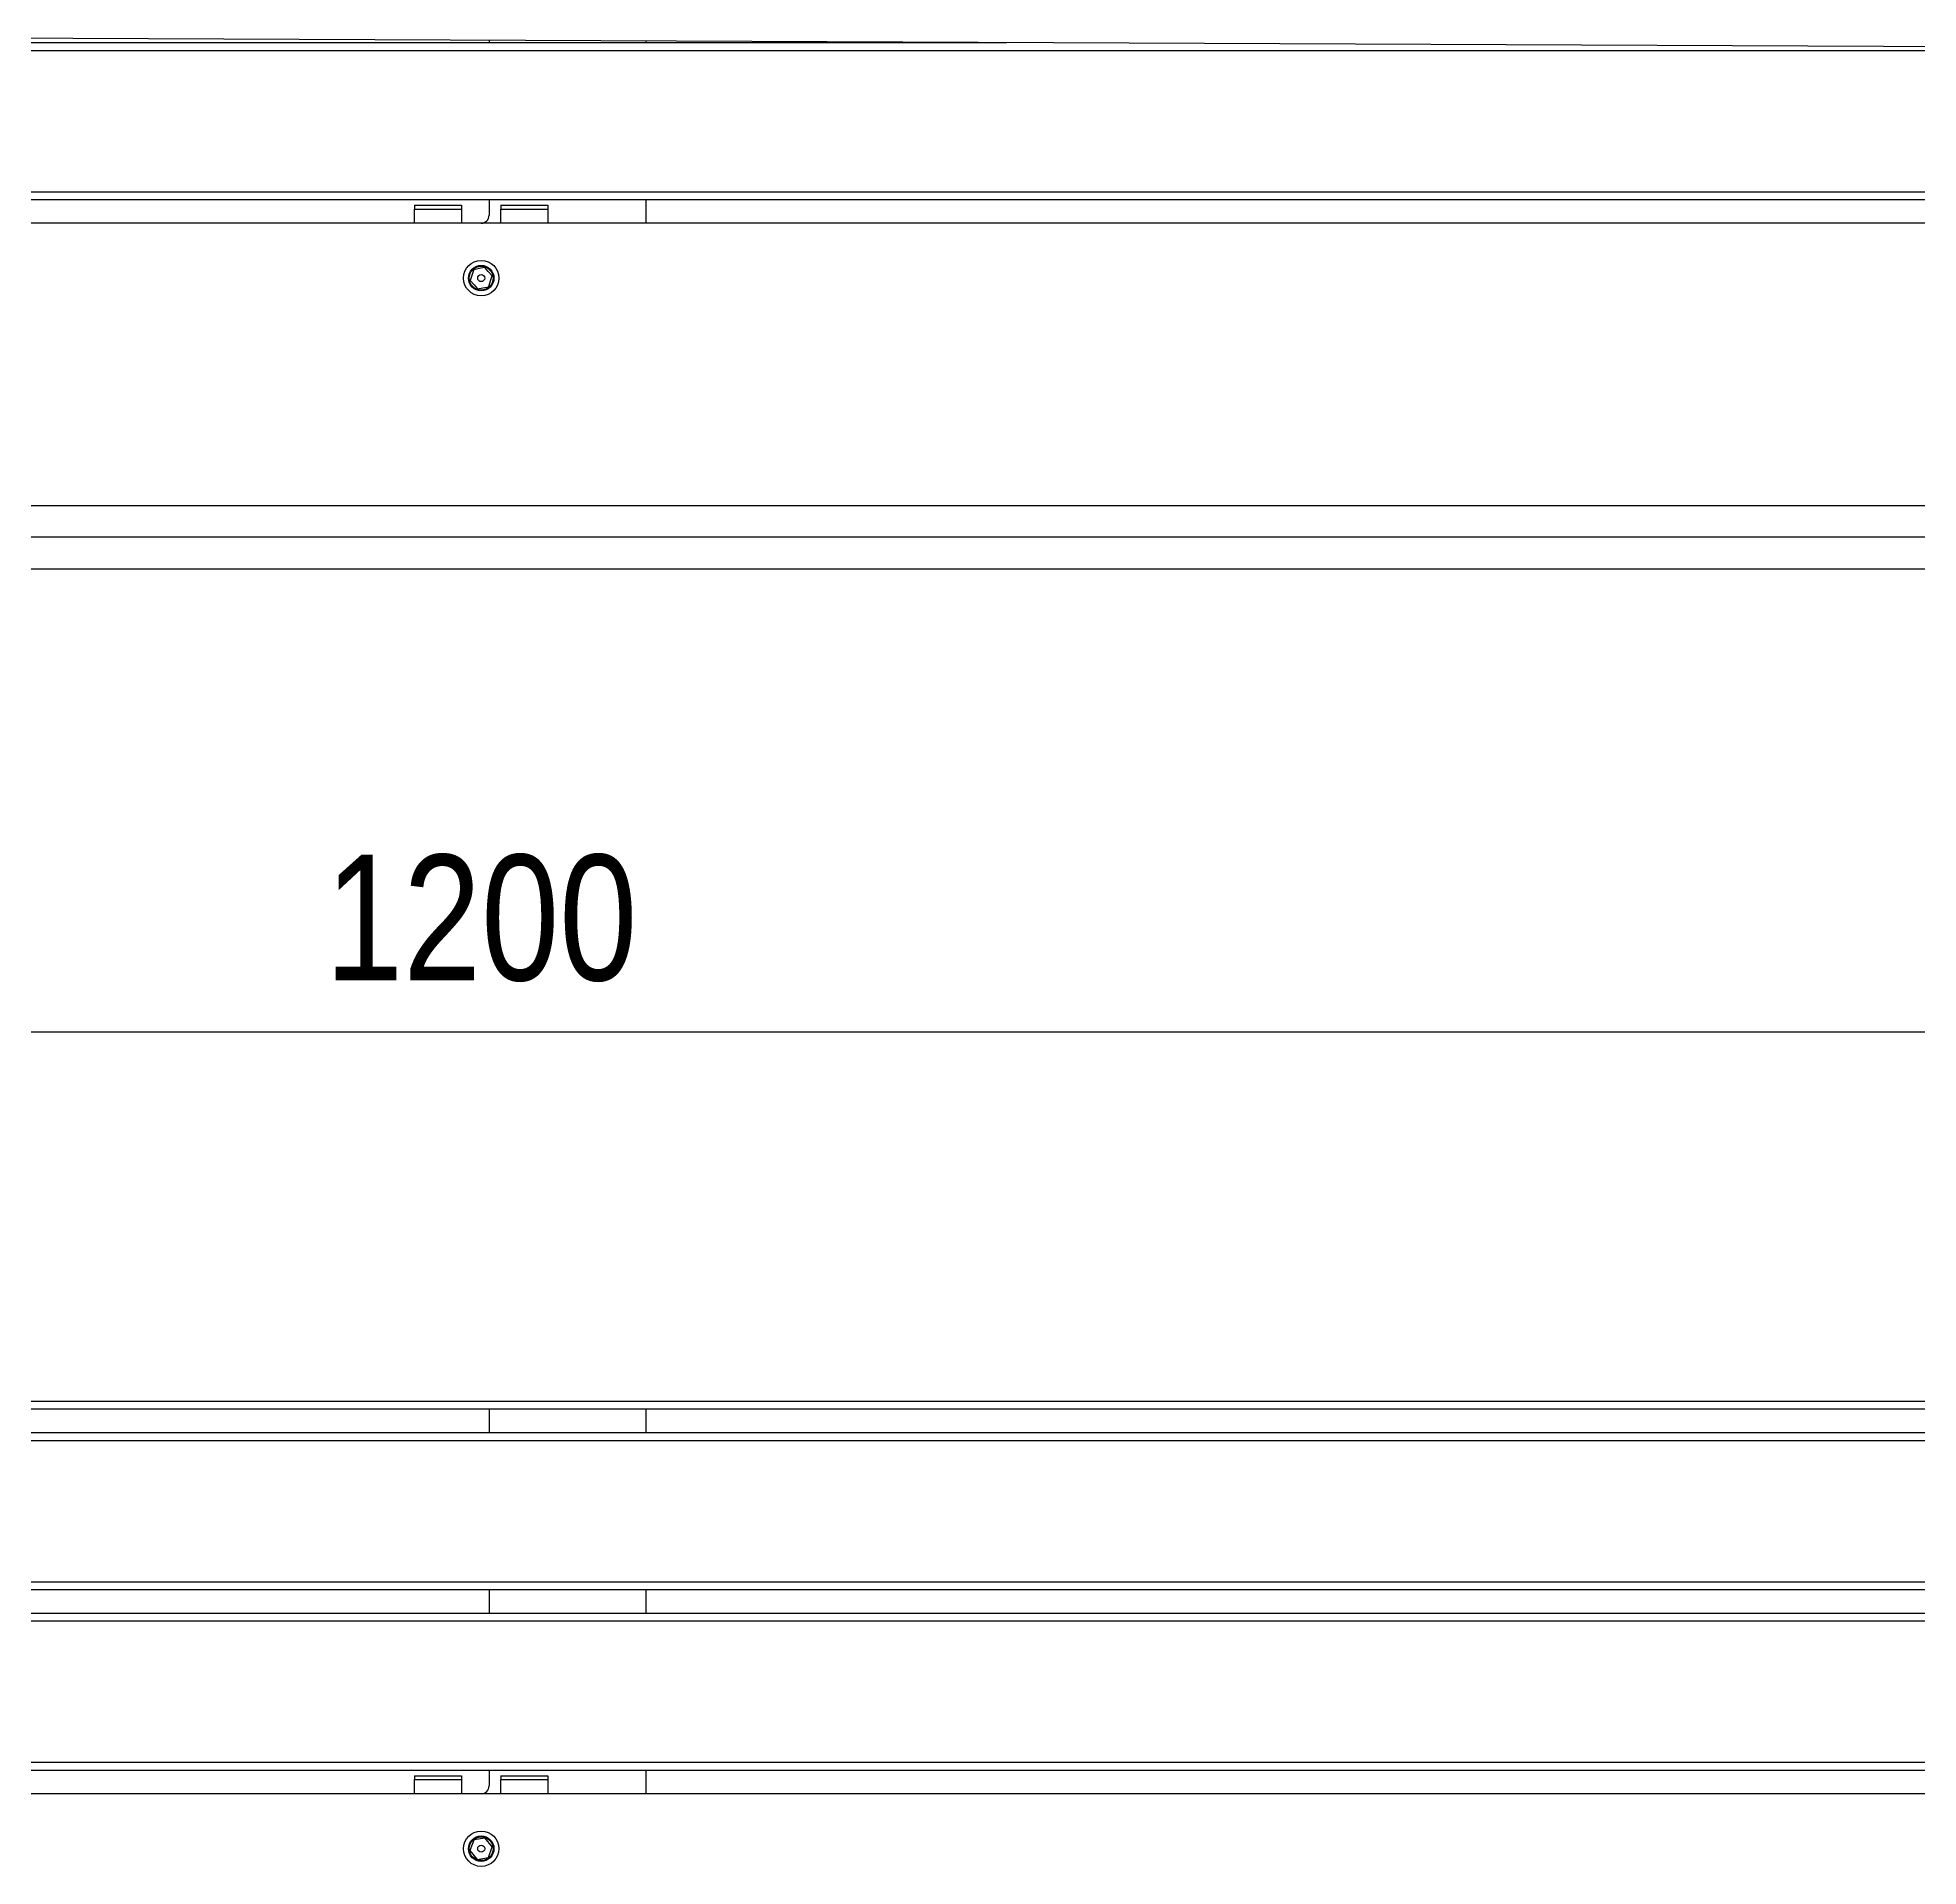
# Model space of a CAD drawing. Header units: millimetres. Extents: x 11004 to 16944, y 3285 to 7490.
# Drawn here: x 13862.4 to 14341.5, y 5679.9 to 6145.7 of the extents above; entities that cross this region are included whole.
import ezdxf

# ---------------------------------------------------------------- set-up
doc = ezdxf.new("R2010")
doc.units = ezdxf.units.MM
doc.header["$LTSCALE"] = 0.3
doc.styles.add('SEACAD_Arial', font='arial.ttf', dxfattribs={"width": 0.8})
doc.dimstyles.new('ISO-25', dxfattribs={"dimtxt": 1.6, "dimasz": 2, "dimexe": 0.5, "dimexo": 1.5, "dimtad": 1, "dimdec": 0, "dimtxsty": 'SEACAD_Arial', "dimcen": 2, "dimadec": 0, "dimazin": 0, "dimtfac": 1, "dimtdec": 0, "dimtmove": 0, "dimatfit": 3, "dimfxl": 1, "dimarcsym": 0})

# ---------------------------------------------------------------- blocks, each defined once
blk = doc.blocks.new('*D144')
at = {"color": 0, "lineweight": -2, "transparency": 16777216}
for p, q in [((13375.41, 5986.45), (13375.41, 5882.53)), ((14575.41, 5986.45), (14575.41, 5882.53)), ((13415.41, 5892.53), (14535.41, 5892.53))]:
    blk.add_line(p, q, dxfattribs=at)
at = {"color": 0, "transparency": 16777216}
for points in [[(13415.41, 5899.2), (13415.41, 5885.86), (13375.41, 5892.53)], [(14535.41, 5899.2), (14535.41, 5885.86), (14575.41, 5892.53)]]:
    blk.add_solid(points, dxfattribs=at)
at = {"layer": 'Defpoints', "color": 0, "transparency": 16777216}
for p in [(13375.41, 6016.45), (14575.41, 6016.45), (14575.41, 5892.53)]:
    blk.add_point(p, dxfattribs=at)
at = {"color": 0, "transparency": 16777216, "insert": (13975.41, 5921.37), "char_height": 32, "attachment_point": 5, "style": 'SEACAD_Arial'}
blk.add_mtext('1200', dxfattribs=at)

msp = doc.modelspace()

# ---------------------------------------------------------------- linework, layer by layer
for p, q in [((13822.65, 6142.45), (14558.72, 6142.45)), ((13824.65, 6144.45), (14109.22, 6144.45)), ((14575.41, 6142.37), (13825.91, 6145.71)), ((13977.41, 6145.03), (13977.41, 6144.45)), ((14017.41, 6144.45), (14017.41, 6144.85)), ((13383.41, 6106.45), (14567.41, 6106.45)), ((13383.41, 6104.45), (14567.41, 6104.45)), ((13977.41, 6104.45), (13977.41, 6100.45)), ((14017.41, 6098.45), (14017.41, 6104.45)), ((13958.41, 6103.05), (13970.41, 6103.05)), ((13958.41, 6103.05), (13958.41, 6102.05)), ((13958.41, 6102.05), (13970.41, 6102.05)), ((13958.41, 6098.45), (13958.41, 6102.05)), ((13970.41, 6103.05), (13970.41, 6102.05)), ((13970.41, 6102.05), (13970.41, 6098.45)), ((13980.41, 6103.05), (13992.41, 6103.05)), ((13980.41, 6103.05), (13980.41, 6102.05)), ((13980.41, 6102.05), (13992.41, 6102.05)), ((13980.41, 6098.45), (13980.41, 6102.05)), ((13992.41, 6103.05), (13992.41, 6102.05)), ((13992.41, 6102.05), (13992.41, 6098.45)), ((14571.41, 6098.45), (13379.41, 6098.45)), ((14571.41, 6026.45), (13379.41, 6026.45)), ((14571.41, 6018.45), (13379.41, 6018.45)), ((13383.41, 5798.45), (14567.41, 5798.45)), ((13383.41, 5796.45), (14567.41, 5796.45)), ((13977.41, 5796.45), (13977.41, 5790.45)), ((14017.41, 5790.45), (14017.41, 5796.45)), ((13383.41, 5790.45), (14567.41, 5790.45)), ((13383.41, 5788.45), (14567.41, 5788.45)), ((13383.41, 5752.45), (14567.41, 5752.45)), ((13383.41, 5750.45), (14567.41, 5750.45)), ((13977.41, 5750.45), (13977.41, 5744.45)), ((14017.41, 5744.45), (14017.41, 5750.45)), ((13383.41, 5744.45), (14567.41, 5744.45)), ((13383.41, 5742.45), (14567.41, 5742.45)), ((13383.41, 5706.45), (14567.41, 5706.45)), ((13383.41, 5704.45), (14567.41, 5704.45)), ((13958.41, 5703.05), (13970.41, 5703.05)), ((13958.41, 5703.05), (13958.41, 5702.05)), ((13958.41, 5702.05), (13970.41, 5702.05)), ((13958.41, 5698.45), (13958.41, 5702.05)), ((13970.41, 5703.05), (13970.41, 5702.05)), ((13970.41, 5702.05), (13970.41, 5698.45)), ((13977.41, 5704.45), (13977.41, 5700.45)), ((13980.41, 5703.05), (13992.41, 5703.05)), ((13980.41, 5703.05), (13980.41, 5702.05)), ((13980.41, 5702.05), (13992.41, 5702.05)), ((13980.41, 5698.45), (13980.41, 5702.05)), ((13992.41, 5703.05), (13992.41, 5702.05)), ((13992.41, 5702.05), (13992.41, 5698.45)), ((14017.41, 5698.45), (14017.41, 5704.45)), ((14571.41, 5698.45), (13379.41, 5698.45)), ((13973.56, 5686.66), (13972.56, 5683.96)), ((13972.56, 5683.96), (13974.41, 5681.74)), ((13976.4, 5687.16), (13973.56, 5686.67)), ((13978.25, 5684.94), (13976.41, 5687.16)), ((13977.26, 5682.23), (13978.25, 5684.94)), ((13974.41, 5681.74), (13977.26, 5682.23))]:
    msp.add_line(p, q)
at = {"color": 7, "linetype": 'Continuous'}
msp.add_line((13244.91, 6010.45), (14699.91, 6010.45), dxfattribs=at)
at = {"flags": 128}
for points in [[(13973.5, 6086.61), (13973.01, 6085.14), (13972.58, 6083.87)], [(13976.32, 6087.18), (13975.34, 6086.98), (13973.91, 6086.69), (13973.5, 6086.61)], [(13973.5, 6086.61), (13973.5, 6086.61), (13973.5, 6086.61), (13973.5, 6086.61), (13973.5, 6086.61), (13973.5, 6086.61), (13973.5, 6086.61), (13973.5, 6086.61), (13973.5, 6086.61)], [(13978.24, 6085.02), (13977.21, 6086.18), (13976.33, 6087.18)], [(13977.32, 6082.29), (13977.81, 6083.75), (13978.24, 6085.02)], [(13978.24, 6085.02), (13978.24, 6085.02), (13978.24, 6085.02), (13978.24, 6085.02), (13978.24, 6085.02), (13978.24, 6085.02), (13978.24, 6085.02), (13978.24, 6085.02), (13978.24, 6085.02)], [(13972.58, 6083.87), (13973.6, 6082.71), (13974.49, 6081.71)], [(13974.49, 6081.71), (13974.9, 6081.79), (13976.33, 6082.08), (13977.32, 6082.28)], [(13972.56, 5683.96), (13972.56, 5683.96), (13972.56, 5683.96), (13972.56, 5683.96), (13972.56, 5683.96), (13972.56, 5683.96), (13972.56, 5683.96), (13972.56, 5683.96), (13972.56, 5683.96)], [(13973.56, 5686.67), (13973.56, 5686.67), (13973.56, 5686.67), (13973.56, 5686.67), (13973.56, 5686.67), (13973.56, 5686.66), (13973.56, 5686.66), (13973.56, 5686.66), (13973.56, 5686.66)], [(13976.41, 5687.16), (13976.41, 5687.16), (13976.41, 5687.16), (13976.41, 5687.16), (13976.4, 5687.16), (13976.4, 5687.16), (13976.4, 5687.16), (13976.4, 5687.16), (13976.4, 5687.16)], [(13978.25, 5684.94), (13978.25, 5684.94), (13978.25, 5684.94), (13978.25, 5684.94), (13978.25, 5684.94), (13978.25, 5684.94), (13978.25, 5684.94), (13978.25, 5684.94), (13978.25, 5684.94)], [(13974.41, 5681.74), (13974.41, 5681.74), (13974.41, 5681.74), (13974.41, 5681.74), (13974.41, 5681.74), (13974.41, 5681.74), (13974.41, 5681.74), (13974.41, 5681.74), (13974.41, 5681.74)], [(13977.26, 5682.23), (13977.26, 5682.23), (13977.26, 5682.23), (13977.26, 5682.23), (13977.26, 5682.23), (13977.26, 5682.23), (13977.26, 5682.23), (13977.26, 5682.23), (13977.26, 5682.23)]]:
    msp.add_lwpolyline(points, dxfattribs=at)
for centre, radius in [((13975.41, 6084.45), 4.5), ((13975.41, 6084.45), 3.25), ((13975.41, 6084.45), 3.1), ((13975.41, 6084.45), 3.03), ((13975.41, 6084.45), 0.894), ((13975.41, 5684.45), 4.5), ((13975.41, 5684.45), 3.25), ((13975.41, 5684.45), 3.1), ((13975.41, 5684.45), 3.03), ((13975.41, 5684.45), 0.894)]:
    msp.add_circle(centre, radius)
for centre, radius, start, end in [((13975.41, 6100.45), 2, 269.9999, 0.0001), ((13976.37, 6087.31), 0.129, 251.0468, 251.7329), ((13972.6, 6083.88), 0.0229, 190.3577, 194.2189), ((13974.5, 6081.73), 0.0251, 249.6321, 253.1476), ((13977.3, 6082.31), 0.0304, 309.6261, 312.5374), ((13975.41, 5700.45), 2, 270, 0)]:
    msp.add_arc(centre, radius, start, end)

# ---------------------------------------------------------------- dimensions: what is measured, and where the dimension line sits
dim = msp.add_linear_dim(base=(14575.41, 5892.53), p1=(13375.41, 6016.45), p2=(14575.41, 6016.45), dimstyle='ISO-25')
dim.commit()
dim.dimension.update_dxf_attribs({"geometry": '*D144', "text_midpoint": (13975.41, 5921.37)})

doc.saveas('drawing.dxf')
